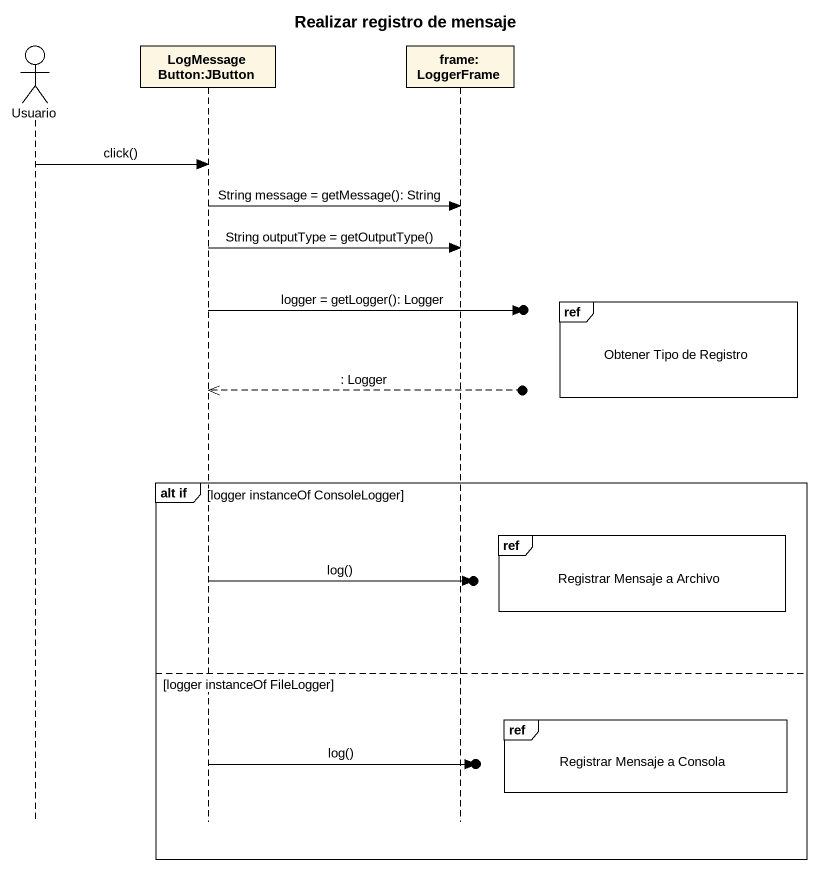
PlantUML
@startuml
title Realizar registro de mensaje
hide footbox
actor Usuario
participant "LogMessageButton:JButton" as LogMessageButton_JButton
participant "frame: LoggerFrame" as frame_LoggerFrame

Usuario -> LogMessageButton_JButton : click()
LogMessageButton_JButton -> frame_LoggerFrame : String message = getMessage(): String
LogMessageButton_JButton -> frame_LoggerFrame : String outputType = getOutputType()
ref over frame_LoggerFrame : Obtener Tipo de Registro
LogMessageButton_JButton ->o] : logger = getLogger(): Logger
LogMessageButton_JButton <<--o] : : Logger
group alt if [logger instanceOf ConsoleLogger]
  ref over frame_LoggerFrame : Registrar Mensaje a Archivo
  LogMessageButton_JButton ->o] : log()
else logger instanceOf FileLogger
  ref over frame_LoggerFrame : Registrar Mensaje a Consola
  LogMessageButton_JButton ->o] : log()
end
@enduml
